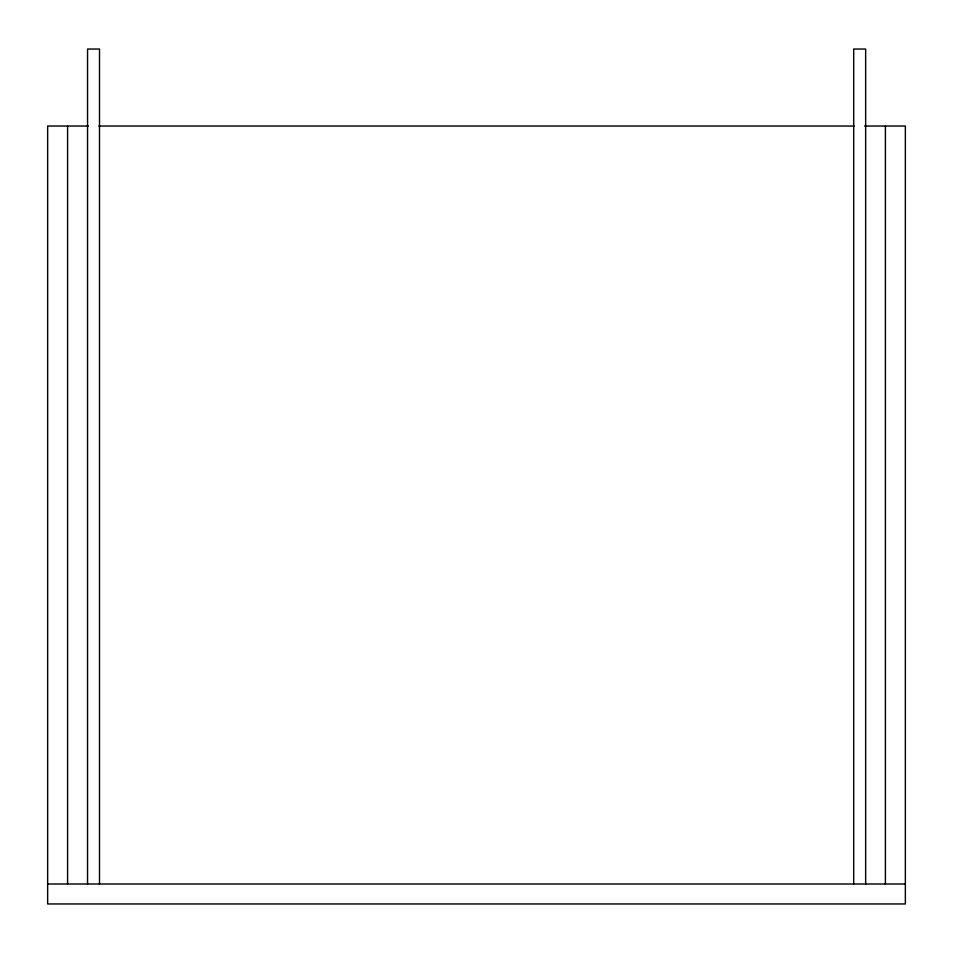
<?xml version="1.0" encoding="UTF-8"?>
<svg xmlns="http://www.w3.org/2000/svg" width="953" height="953" viewBox="0 0 953 953"><rect width="100%" height="100%" fill="white"/><g stroke="black" fill="none" stroke-linecap="round" stroke-linejoin="round"><path stroke-width="1.43" d="M88.415 126.034L47.65 126.034L47.65 903.956L905.35 903.956L905.35 126.034L864.585 126.034M98.826 126.034L854.174 126.034M47.65 884.003L905.35 884.003M885.408 126.034L885.408 884.003M865.658 884.003L865.658 49.044L853.697 49.044L853.697 884.003M99.505 884.003L99.505 49.044L87.545 49.044L87.545 884.003M67.592 126.034L67.592 884.003"/></g></svg>
